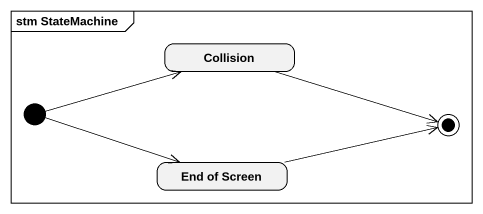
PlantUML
@startuml
mainframe stm StateMachine
hide empty description
state Collision
state "End of Screen" as End_of_Screen
[*] -right-> Collision
[*] -right-> End_of_Screen
Collision -right-> [*]
End_of_Screen -right-> [*]
@enduml
